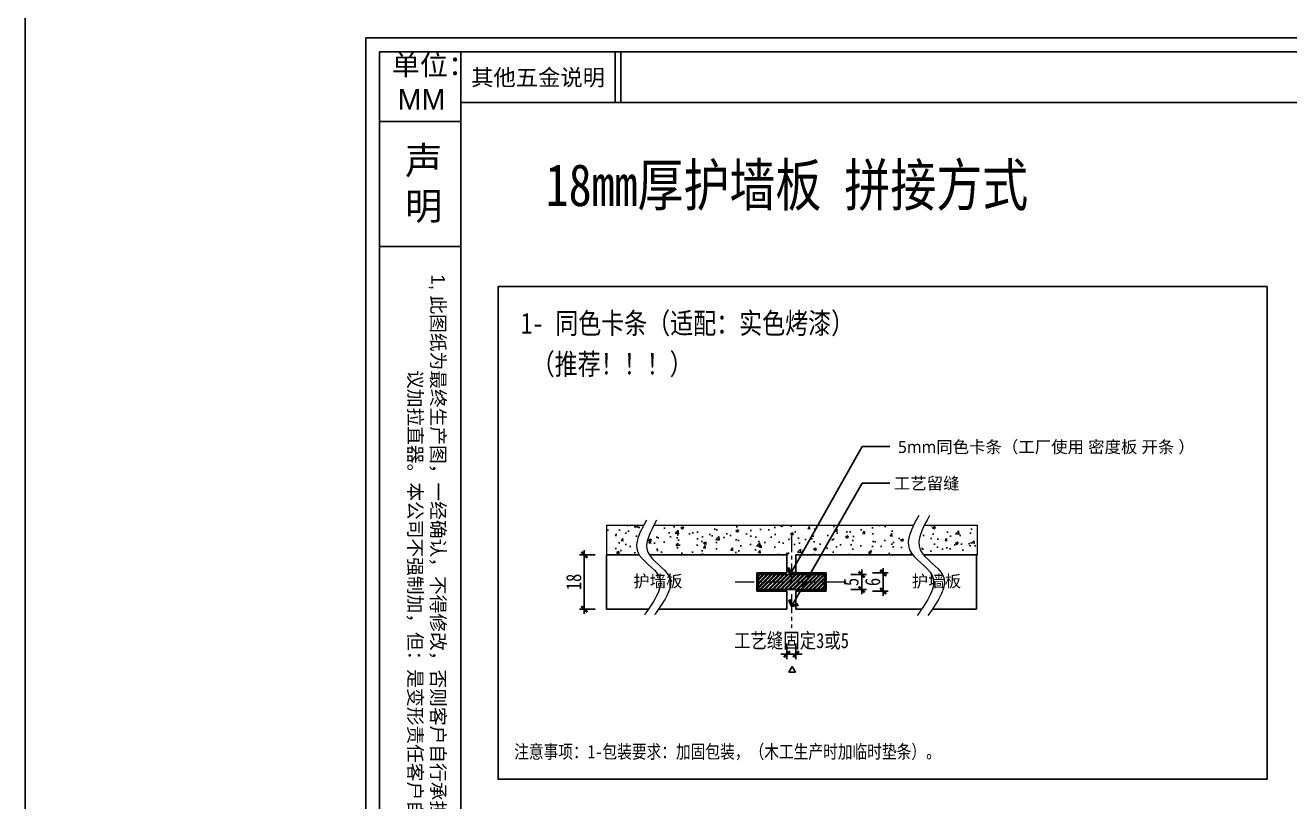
# Model space of a CAD drawing. Header units: millimetres. Extents: x 4862 to 20554, y 7569 to 11262.
# Drawn here: x 5847.8 to 6267.9, y 8993.6 to 9251.7 of the extents above; entities that cross this region are included whole.
import ezdxf
from ezdxf.enums import TextEntityAlignment as Align

# ---------------------------------------------------------------- set-up
doc = ezdxf.new("R2010")
doc.units = ezdxf.units.MM
doc.linetypes.add('CENTERX2', pattern=[20.32, 12.7, -2.54, 2.54, -2.54])
doc.layers.add('0 @ 1', color=7, linetype='Continuous')
doc.styles.get("Standard").update_dxf_attribs({"font": 'arial.ttf'})
doc.styles.add('家具尺寸文字', font='SimSun.ttf', dxfattribs={"width": 0.8})
doc.styles.add('黑石雅黑', font='Microsoft YaHei.ttf')
doc.dimstyles.new('副本 固装比例2', dxfattribs={"dimscale": 2, "dimtxt": 2.5, "dimasz": 1, "dimexe": 0.8, "dimexo": 1.2, "dimgap": 0.5, "dimtad": 1, "dimdec": 0, "dimdsep": 46, "dimtxsty": '家具尺寸文字', "dimblk": 'ARCHTICK', "dimcen": 0, "dimdle": 0.8, "dimclrd": 8, "dimclre": 8, "dimclrt": 2, "dimadec": 1, "dimazin": 2, "dimtfac": 1, "dimtdec": 0, "dimtix": 1, "dimtmove": 2, "dimatfit": 2, "dimfxl": 0, "dimtolj": 1, "dimtzin": 0, "dimarcsym": 0})
doc.dimstyles.new('深化(A1)1：1', dxfattribs={"dimtxt": 3, "dimasz": 1, "dimexe": 1.5, "dimexo": 1, "dimgap": 1, "dimtad": 1, "dimdec": 0, "dimrnd": 5, "dimdsep": 46, "dimtxsty": '黑石雅黑', "dimblk": 'ARCHTICK', "dimcen": 1, "dimclrd": 44, "dimclre": 44, "dimclrt": 50, "dimadec": 0, "dimazin": 2, "dimtfac": 1, "dimtdec": 0, "dimtix": 1, "dimtmove": 2, "dimatfit": 3, "dimldrblk": 'hl_arrow2', "dimfxl": 0, "dimtolj": 1, "dimarcsym": 0})
pattern_1 = [(50, (-36346.312, 48147.085), (9.10923345, -0.7969543), [0.9525, -10.4775]), (355, (-36346.312, 48147.085), (-1.762171, 9.5528423), [0.762, -8.3820292]), (100.451445, (-36345.553, 48147.019), (7.3470624, 8.7558876), [0.8095004, -8.9045122]), (46.1842, (-36346.312, 48149.625), (13.553952, -2.1021164), [1.42875, -15.71625]), (96.635558, (-36345.183, 48149.45), (11.8702067, 12.3713062), [1.214251, -13.3567804]), (351.18415, (-36346.312, 48149.625), (11.8702067, 12.3713062), [1.1429984, -12.5729866]), (21, (-36345.042, 48148.99), (7.5807196, -5.1132599), [0.9525, -10.4775]), (326, (-36345.042, 48148.99), (3.0901014, 9.2093983), [0.762, -8.382]), (71.451445, (-36344.41, 48148.564), (10.670821, 4.0961384), [0.8095004, -8.9044969]), (37.5, (-36346.312, 48147.085), (0.15443016, 4.22775194), [0, -8.2804, 0, -8.509, 0, -8.41375]), (7.5, (-36346.312, 48147.085), (3.34098313, 5.00902874), [0, -4.8514, 0, -8.0899, 0, -3.20675]), (327.5, (-36349.144, 48147.085), (6.77952976, -0.2864372), [0, -3.175, 0, -9.906, 0, -13.1445]), (317.5, (-36350.414, 48147.085), (7.40645907, 1.27132455), [0, -4.1275, 0, -6.5786, 0, -9.3345])]

# ---------------------------------------------------------------- blocks, each defined once
blk = doc.blocks.new('A$C398a0407')
for p, q in [((443.2, 6784), (443.2, 64)), ((1163.2, 6546.9), (1163.2, 6784)), ((1189.6, 6546.9), (1189.6, 6784)), ((443.2, 6546.9), (8134, 6546.9))]:
    blk.add_line(p, q)
at = {"color": 8}
for p, q in [((64, 6457.7), (443.2, 6457.7)), ((64, 5874.2), (443.2, 5874.2))]:
    blk.add_line(p, q, dxfattribs=at)
for points in [[(9632, 0), (0, 0), (0, 6848), (9632, 6848)], [(9568, 64), (64, 64), (64, 6784), (9568, 6784)]]:
    blk.add_lwpolyline(points, close=True)
at = {"color": 8, "insert": (368.9, 272.3), "char_height": 64, "width": 5497.15, "attachment_point": 3, "rotation": 270}
blk.add_mtext('1, {\\fSimSun|b0|i0|c134|p2;此图纸为最终生产图，一经确认，不得修改，否则客户自行承担更改所产生的费用以及更改后出现的后果。  }2{\\fSimSun|b0|i0|c134|p2;，门高1600mm以上的门，都建议加拉直器。本公司不强制加，但：是变形责任客户自负。  }3{\\fSimSun|b0|i0|c134|p2;，如客户需要另外添加任何配件，需另外下单，此图纸不包含在内。}', dxfattribs=at)
at = {"layer": '0 @ 1', "color": 8, "attachment_point": 1}
for s, insert, char_height, width in [('\\pi13.703;单位：\\P\\pi40.286;MM', (107.3, 6770.1), 96, 391.163), ('{\\fSimSun|b0|i0|c134|p2;其他五金说明}', (490.9, 6701.9), 76.325, 737.994), ('声明', (182.3, 6340), 127.53, 194.038)]:
    blk.add_mtext(s, dxfattribs=dict(at, insert=insert, char_height=char_height, width=width))
blk = doc.blocks.new('_ArchTick')
at = {"color": 0, "linetype": 'ByBlock', "const_width": 0.4}
blk.add_lwpolyline([(-0.5, -0.5), (0.5, 0.5)], dxfattribs=at)
blk = doc.blocks.new('hl_arrow2')
at = {"color": 2}
blk.add_line((-0.22, 0), (-1, 0), dxfattribs=at)
blk.add_lwpolyline([(-0.22, 0), (-0.86, -0.69), (-0.65, -0.86), (0, 0), (-0.65, 0.86), (-0.86, 0.69)], close=True, dxfattribs=at)
for points in [[(-0.86, 0.69), (-0.65, 0.86), (-0.22, 0), (0, 0)], [(-0.86, -0.69), (-0.65, -0.86), (-0.22, 0), (0, 0)]]:
    blk.add_solid(points, dxfattribs=at)
blk = doc.blocks.new('*D147')
at = {"color": 8, "lineweight": -2, "transparency": 16777216}
for p, q in [((6100.87, 9046.25), (6100.87, 9041.05)), ((6103.87, 9046.25), (6103.87, 9041.05)), ((6100.87, 9042.65), (6098.87, 9042.65)), ((6100.87, 9042.65), (6103.87, 9042.65)), ((6103.87, 9042.65), (6105.87, 9042.65))]:
    blk.add_line(p, q, dxfattribs=at)
at = {"layer": 'Defpoints', "color": 0, "transparency": 16777216}
for p in [(6100.87, 9057.69), (6103.87, 9057.69), (6103.87, 9042.65)]:
    blk.add_point(p, dxfattribs=at)
at = {"color": 8, "lineweight": -2, "transparency": 16777216, "xscale": 2, "yscale": 2, "zscale": 2}
blk.add_blockref('_ArchTick', (6100.87, 9042.65), dxfattribs=at)
at = {"color": 8, "lineweight": -2, "transparency": 16777216, "xscale": 2, "yscale": 2, "zscale": 2, "rotation": 180}
blk.add_blockref('_ArchTick', (6103.87, 9042.65), dxfattribs=at)
at = {"color": 2, "transparency": 16777216, "insert": (6102.37, 9046.93), "char_height": 5, "attachment_point": 5, "style": '家具尺寸文字'}
blk.add_mtext('\\A1;工艺缝固定3或5', dxfattribs=at)
blk = doc.blocks.new('*D166')
at = {"color": 8, "lineweight": -2, "transparency": 16777216}
for p, q in [((6037.14, 9075.69), (6031.94, 9075.69)), ((6033.54, 9056.09), (6033.54, 9077.29)), ((6037.14, 9057.69), (6031.94, 9057.69))]:
    blk.add_line(p, q, dxfattribs=at)
at = {"layer": 'Defpoints', "color": 0, "transparency": 16777216}
for p in [(6033.54, 9075.69), (6040.87, 9075.69), (6040.87, 9057.69)]:
    blk.add_point(p, dxfattribs=at)
at = {"color": 8, "lineweight": -2, "transparency": 16777216, "xscale": 2, "yscale": 2, "zscale": 2}
for p, rotation in [((6033.54, 9075.69), 90), ((6033.54, 9057.69), 270)]:
    blk.add_blockref('_ArchTick', p, dxfattribs=dict(at, rotation=rotation))
at = {"color": 2, "transparency": 16777216, "insert": (6030.04, 9066.69), "char_height": 5, "attachment_point": 5, "rotation": 90, "style": '家具尺寸文字'}
blk.add_mtext('\\A1;18', dxfattribs=at)
blk = doc.blocks.new('*D159')
at = {"color": 8, "lineweight": -2, "transparency": 16777216}
for p, q in [((6132.87, 9062.09), (6132.87, 9071.29)), ((6129.27, 9069.69), (6134.47, 9069.69)), ((6129.27, 9063.69), (6134.47, 9063.69))]:
    blk.add_line(p, q, dxfattribs=at)
at = {"layer": 'Defpoints', "color": 0, "transparency": 16777216}
for p in [(6113.87, 9069.69), (6132.87, 9069.69), (6113.87, 9063.69)]:
    blk.add_point(p, dxfattribs=at)
at = {"color": 8, "lineweight": -2, "transparency": 16777216, "xscale": 2, "yscale": 2, "zscale": 2}
for p, rotation in [((6132.87, 9069.69), 90), ((6132.87, 9063.69), 270)]:
    blk.add_blockref('_ArchTick', p, dxfattribs=dict(at, rotation=rotation))
at = {"color": 2, "transparency": 16777216, "insert": (6129.37, 9066.69), "char_height": 5, "attachment_point": 5, "rotation": 90, "style": '家具尺寸文字'}
blk.add_mtext('\\A1;6', dxfattribs=at)
blk = doc.blocks.new('*D163')
at = {"color": 8, "lineweight": -2, "transparency": 16777216}
for p, q in [((6125.72, 9062.59), (6125.72, 9070.79)), ((6122.12, 9069.19), (6127.32, 9069.19)), ((6122.12, 9064.19), (6127.32, 9064.19))]:
    blk.add_line(p, q, dxfattribs=at)
at = {"layer": 'Defpoints', "color": 0, "transparency": 16777216}
for p in [(6113.37, 9069.19), (6125.72, 9069.19), (6113.37, 9064.19)]:
    blk.add_point(p, dxfattribs=at)
at = {"color": 8, "lineweight": -2, "transparency": 16777216, "xscale": 2, "yscale": 2, "zscale": 2}
for p, rotation in [((6125.72, 9069.19), 90), ((6125.72, 9064.19), 270)]:
    blk.add_blockref('_ArchTick', p, dxfattribs=dict(at, rotation=rotation))
at = {"color": 2, "transparency": 16777216, "insert": (6122.22, 9066.69), "char_height": 5, "attachment_point": 5, "rotation": 90, "style": '家具尺寸文字'}
blk.add_mtext('\\A1;5', dxfattribs=at)
blk = doc.blocks.new('A$Caecb7373')
at = {"color": 1}
blk.add_lwpolyline([(0, 821.76), (1155.84, 821.76), (1155.84, 0), (0, 0)], close=True, dxfattribs=at)

msp = doc.modelspace()

# ---------------------------------------------------------------- hatches: boundary and pattern name
h = msp.add_hatch()
h.set_pattern_fill('AR-CONC', color=8, scale=0.05)
h.set_pattern_definition(pattern_1)
h.paths.add_polyline_path([(6053.017, 9085.076), (6053.008, 9085.058), (6053.031, 9085.102), (6053.054, 9085.147), (6053.078, 9085.192), (6053.101, 9085.236), (6053.125, 9085.281), (6053.148, 9085.326), (6053.172, 9085.37), (6053.196, 9085.415), (6053.22, 9085.46), (6040.866, 9085.46), (6040.866, 9075.686), (6051.769, 9075.686), (6051.658, 9075.858), (6051.495, 9076.14), (6051.351, 9076.427), (6051.227, 9076.718), (6051.123, 9077.013), (6051.039, 9077.313), (6050.974, 9077.617), (6050.927, 9077.925), (6050.897, 9078.237), (6050.885, 9078.552), (6050.889, 9078.872), (6050.909, 9079.194), (6050.944, 9079.521), (6050.994, 9079.85), (6051.057, 9080.183), (6051.133, 9080.518), (6051.222, 9080.856), (6051.322, 9081.197), (6051.433, 9081.54), (6051.555, 9081.886), (6051.687, 9082.233), (6051.828, 9082.583), (6051.978, 9082.935), (6052.135, 9083.288), (6052.3, 9083.643), (6052.471, 9084), (6052.648, 9084.357), (6052.83, 9084.716)])
h.paths.add_polyline_path([(6144.726, 9079.372), (6144.737, 9079.196), (6144.748, 9079.177), (6144.768, 9079.141), (6144.789, 9079.105), (6144.811, 9079.069), (6144.832, 9079.034), (6144.854, 9078.998), (6144.877, 9078.963), (6144.899, 9078.927), (6144.923, 9078.892), (6144.946, 9078.857), (6144.97, 9078.821), (6144.994, 9078.786), (6145.018, 9078.751), (6145.043, 9078.716), (6145.068, 9078.681), (6145.094, 9078.646), (6145.119, 9078.612), (6145.145, 9078.577), (6145.172, 9078.542), (6145.198, 9078.508), (6145.225, 9078.473), (6145.252, 9078.439), (6145.28, 9078.405), (6145.307, 9078.37), (6145.335, 9078.336), (6145.364, 9078.302), (6145.392, 9078.268), (6145.421, 9078.234), (6145.45, 9078.2), (6145.479, 9078.166), (6145.509, 9078.132), (6145.539, 9078.098), (6145.569, 9078.064), (6145.599, 9078.031), (6145.63, 9077.997), (6145.66, 9077.963), (6145.691, 9077.93), (6145.722, 9077.896), (6145.754, 9077.863), (6145.785, 9077.83), (6145.817, 9077.796), (6145.849, 9077.763), (6145.881, 9077.73), (6145.914, 9077.697), (6145.946, 9077.663), (6145.979, 9077.63), (6146.012, 9077.597), (6146.045, 9077.564), (6146.078, 9077.531), (6146.111, 9077.498), (6146.145, 9077.465), (6146.178, 9077.432), (6146.212, 9077.4), (6146.246, 9077.367), (6146.28, 9077.334), (6146.315, 9077.301), (6146.349, 9077.268), (6146.383, 9077.236), (6146.418, 9077.203), (6146.453, 9077.171), (6146.487, 9077.138), (6146.522, 9077.105), (6146.557, 9077.073), (6146.593, 9077.04), (6146.628, 9077.008), (6146.663, 9076.975), (6146.698, 9076.943), (6146.734, 9076.911), (6146.769, 9076.878), (6146.805, 9076.846), (6146.841, 9076.813), (6146.876, 9076.781), (6146.912, 9076.749), (6146.948, 9076.717), (6146.984, 9076.684), (6147.02, 9076.652), (6147.056, 9076.62), (6147.092, 9076.588), (6147.128, 9076.555), (6147.164, 9076.523), (6147.2, 9076.491), (6147.236, 9076.459), (6147.272, 9076.427), (6147.308, 9076.394), (6147.344, 9076.362), (6147.38, 9076.33), (6147.416, 9076.298), (6147.452, 9076.266), (6147.488, 9076.234), (6147.524, 9076.201), (6147.56, 9076.169), (6147.596, 9076.137), (6147.632, 9076.105), (6147.668, 9076.073), (6147.704, 9076.041), (6147.74, 9076.008), (6147.775, 9075.976), (6147.811, 9075.944), (6147.847, 9075.912), (6147.882, 9075.88), (6147.918, 9075.848), (6147.953, 9075.815), (6147.988, 9075.783), (6148.023, 9075.751), (6148.059, 9075.719), (6148.094, 9075.686), (6164.189, 9075.686), (6164.189, 9085.46), (6146.471, 9085.46), (6146.441, 9085.4), (6146.262, 9085.028), (6146.089, 9084.657), (6145.923, 9084.288), (6145.765, 9083.921), (6145.615, 9083.555), (6145.475, 9083.192), (6145.345, 9082.831), (6145.225, 9082.472), (6145.116, 9082.116), (6145.019, 9081.762), (6144.934, 9081.411), (6144.863, 9081.063), (6144.805, 9080.718), (6144.762, 9080.376), (6144.734, 9080.038), (6144.722, 9079.703)])
h.paths.add_polyline_path([(6141.683, 9080.413), (6141.686, 9080.393), (6141.69, 9080.374)])
h.paths.add_polyline_path([(6142.761, 9085.187), (6142.74, 9085.142), (6142.762, 9085.188), (6142.783, 9085.233), (6142.805, 9085.278), (6142.827, 9085.324), (6142.849, 9085.369), (6142.871, 9085.415), (6142.894, 9085.46), (6056.582, 9085.46), (6056.57, 9085.437), (6056.379, 9085.076), (6056.192, 9084.716), (6056.01, 9084.357), (6055.833, 9084), (6055.662, 9083.643), (6055.497, 9083.288), (6055.34, 9082.935), (6055.19, 9082.583), (6055.049, 9082.233), (6054.918, 9081.886), (6054.796, 9081.54), (6054.684, 9081.197), (6054.584, 9080.856), (6054.495, 9080.518), (6054.419, 9080.183), (6054.356, 9079.85), (6054.306, 9079.521), (6054.271, 9079.194), (6054.256, 9078.951), (6054.258, 9078.946), (6054.273, 9078.91), (6054.289, 9078.874), (6054.305, 9078.838), (6054.322, 9078.803), (6054.338, 9078.767), (6054.356, 9078.731), (6054.373, 9078.696), (6054.392, 9078.66), (6054.41, 9078.625), (6054.429, 9078.59), (6054.448, 9078.555), (6054.468, 9078.52), (6054.488, 9078.485), (6054.508, 9078.45), (6054.529, 9078.415), (6054.55, 9078.38), (6054.572, 9078.346), (6054.594, 9078.311), (6054.616, 9078.276), (6054.639, 9078.242), (6054.662, 9078.208), (6054.685, 9078.173), (6054.708, 9078.139), (6054.732, 9078.105), (6054.757, 9078.071), (6054.781, 9078.037), (6054.806, 9078.003), (6054.831, 9077.969), (6054.857, 9077.936), (6054.882, 9077.902), (6054.908, 9077.868), (6054.935, 9077.835), (6054.961, 9077.801), (6054.988, 9077.768), (6055.016, 9077.734), (6055.043, 9077.701), (6055.071, 9077.668), (6055.099, 9077.635), (6055.127, 9077.602), (6055.156, 9077.568), (6055.184, 9077.535), (6055.213, 9077.502), (6055.243, 9077.47), (6055.272, 9077.437), (6055.302, 9077.404), (6055.332, 9077.371), (6055.362, 9077.339), (6055.392, 9077.306), (6055.423, 9077.273), (6055.453, 9077.241), (6055.484, 9077.208), (6055.516, 9077.176), (6055.547, 9077.143), (6055.578, 9077.111), (6055.61, 9077.079), (6055.642, 9077.047), (6055.674, 9077.014), (6055.706, 9076.982), (6055.739, 9076.95), (6055.771, 9076.918), (6055.804, 9076.886), (6055.837, 9076.854), (6055.87, 9076.822), (6055.903, 9076.79), (6055.936, 9076.758), (6055.97, 9076.726), (6056.003, 9076.694), (6056.037, 9076.662), (6056.071, 9076.631), (6056.105, 9076.599), (6056.139, 9076.567), (6056.173, 9076.535), (6056.207, 9076.504), (6056.241, 9076.472), (6056.276, 9076.441), (6056.31, 9076.409), (6056.345, 9076.377), (6056.379, 9076.346), (6056.414, 9076.314), (6056.449, 9076.283), (6056.483, 9076.251), (6056.518, 9076.22), (6056.553, 9076.188), (6056.588, 9076.157), (6056.623, 9076.125), (6056.658, 9076.094), (6056.693, 9076.063), (6056.728, 9076.031), (6056.763, 9076), (6056.798, 9075.968), (6056.834, 9075.937), (6056.869, 9075.906), (6056.904, 9075.874), (6056.939, 9075.843), (6056.974, 9075.812), (6057.009, 9075.78), (6057.044, 9075.749), (6057.08, 9075.718), (6057.115, 9075.686), (6142.677, 9075.686), (6142.464, 9075.952), (6142.264, 9076.222), (6142.078, 9076.494), (6141.907, 9076.769), (6141.752, 9077.049), (6141.614, 9077.332), (6141.495, 9077.619), (6141.394, 9077.91), (6141.311, 9078.206), (6141.245, 9078.505), (6141.196, 9078.808), (6141.164, 9079.114), (6141.147, 9079.424), (6141.145, 9079.738), (6141.158, 9080.054), (6141.185, 9080.374), (6141.225, 9080.697), (6141.278, 9081.022), (6141.344, 9081.35), (6141.421, 9081.681), (6141.51, 9082.015), (6141.609, 9082.351), (6141.719, 9082.689), (6141.838, 9083.029), (6141.966, 9083.371), (6142.102, 9083.715), (6142.247, 9084.061), (6142.399, 9084.409), (6142.558, 9084.758), (6142.723, 9085.108)])
h.paths.add_polyline_path([(6144.478, 9076.588), (6144.495, 9076.573), (6144.514, 9076.555)])
h.paths.add_polyline_path([(6142.708, 9085.074), (6142.697, 9085.052), (6142.719, 9085.097)])
h.paths.add_polyline_path([(6144.406, 9076.652), (6144.423, 9076.637), (6144.442, 9076.62)])
h.paths.add_polyline_path([(6142.665, 9084.984), (6142.655, 9084.962), (6142.676, 9085.007)])
h.paths.add_polyline_path([(6144.334, 9076.717), (6144.352, 9076.701), (6144.37, 9076.684)])
h.paths.add_polyline_path([(6142.624, 9084.894), (6142.613, 9084.871), (6142.634, 9084.916)])
h.paths.add_polyline_path([(6144.263, 9076.781), (6144.28, 9076.766), (6144.299, 9076.749)])
h.paths.add_polyline_path([(6142.582, 9084.803), (6142.572, 9084.781), (6142.593, 9084.826)])
h.paths.add_polyline_path([(6144.191, 9076.846), (6144.209, 9076.83), (6144.227, 9076.813)])
h.paths.add_polyline_path([(6142.542, 9084.713), (6142.532, 9084.691), (6142.552, 9084.736)])
h.paths.add_polyline_path([(6144.12, 9076.911), (6144.138, 9076.895), (6144.156, 9076.878)])
h.paths.add_polyline_path([(6142.502, 9084.624), (6142.492, 9084.601), (6142.512, 9084.646)])
h.paths.add_polyline_path([(6144.049, 9076.975), (6144.067, 9076.96), (6144.085, 9076.943)])
h.paths.add_polyline_path([(6142.463, 9084.534), (6142.453, 9084.512), (6142.472, 9084.556)])
h.paths.add_polyline_path([(6143.979, 9077.04), (6143.996, 9077.025), (6144.014, 9077.008)])
h.paths.add_polyline_path([(6142.424, 9084.444), (6142.414, 9084.422), (6142.434, 9084.467)])
h.paths.add_polyline_path([(6143.909, 9077.105), (6143.926, 9077.089), (6143.944, 9077.073)])
h.paths.add_polyline_path([(6142.386, 9084.355), (6142.377, 9084.333), (6142.395, 9084.377)])
h.paths.add_polyline_path([(6143.839, 9077.171), (6143.856, 9077.155), (6143.874, 9077.138)])
h.paths.add_polyline_path([(6142.349, 9084.266), (6142.339, 9084.243), (6142.358, 9084.288)])
h.paths.add_polyline_path([(6143.77, 9077.236), (6143.787, 9077.22), (6143.804, 9077.203)])
h.paths.add_polyline_path([(6142.312, 9084.177), (6142.303, 9084.154), (6142.321, 9084.199)])
h.paths.add_polyline_path([(6143.701, 9077.301), (6143.718, 9077.285), (6143.735, 9077.268)])
h.paths.add_polyline_path([(6142.276, 9084.088), (6142.267, 9084.065), (6142.285, 9084.11)])
h.paths.add_polyline_path([(6143.633, 9077.367), (6143.649, 9077.351), (6143.667, 9077.334)])
h.paths.add_polyline_path([(6142.241, 9083.999), (6142.232, 9083.977), (6142.25, 9084.021)])
h.paths.add_polyline_path([(6143.565, 9077.432), (6143.581, 9077.416), (6143.599, 9077.4)])
h.paths.add_polyline_path([(6142.207, 9083.91), (6142.198, 9083.888), (6142.215, 9083.932)])
h.paths.add_polyline_path([(6143.498, 9077.498), (6143.514, 9077.482), (6143.531, 9077.465)])
h.paths.add_polyline_path([(6142.173, 9083.822), (6142.165, 9083.8), (6142.181, 9083.844)])
h.paths.add_polyline_path([(6143.431, 9077.564), (6143.447, 9077.548), (6143.464, 9077.531)])
h.paths.add_polyline_path([(6142.14, 9083.733), (6142.132, 9083.712), (6142.148, 9083.756)])
h.paths.add_polyline_path([(6143.365, 9077.63), (6143.381, 9077.614), (6143.398, 9077.597)])
h.paths.add_polyline_path([(6142.108, 9083.645), (6142.1, 9083.623), (6142.116, 9083.667)])
h.paths.add_polyline_path([(6143.3, 9077.697), (6143.316, 9077.68), (6143.333, 9077.663)])
h.paths.add_polyline_path([(6142.077, 9083.557), (6142.069, 9083.536), (6142.085, 9083.58)])
h.paths.add_polyline_path([(6143.235, 9077.763), (6143.251, 9077.747), (6143.268, 9077.73)])
h.paths.add_polyline_path([(6142.047, 9083.47), (6142.039, 9083.448), (6142.054, 9083.492)])
h.paths.add_polyline_path([(6143.172, 9077.83), (6143.187, 9077.813), (6143.204, 9077.796)])
h.paths.add_polyline_path([(6142.017, 9083.382), (6142.01, 9083.36), (6142.025, 9083.404)])
h.paths.add_polyline_path([(6143.109, 9077.896), (6143.124, 9077.88), (6143.14, 9077.863)])
h.paths.add_polyline_path([(6141.989, 9083.295), (6141.982, 9083.273), (6141.996, 9083.317)])
h.paths.add_polyline_path([(6143.047, 9077.963), (6143.062, 9077.947), (6143.078, 9077.93)])
h.paths.add_polyline_path([(6141.961, 9083.208), (6141.954, 9083.186), (6141.968, 9083.23)])
h.paths.add_polyline_path([(6142.986, 9078.031), (6143.001, 9078.014), (6143.016, 9077.997)])
h.paths.add_polyline_path([(6141.934, 9083.121), (6141.928, 9083.099), (6141.941, 9083.143)])
h.paths.add_polyline_path([(6142.925, 9078.098), (6142.94, 9078.081), (6142.955, 9078.064)])
h.paths.add_polyline_path([(6141.909, 9083.034), (6141.902, 9083.013), (6141.915, 9083.056)])
h.paths.add_polyline_path([(6142.866, 9078.166), (6142.88, 9078.149), (6142.895, 9078.132)])
h.paths.add_polyline_path([(6141.884, 9082.948), (6141.878, 9082.926), (6141.89, 9082.969)])
h.paths.add_polyline_path([(6142.808, 9078.234), (6142.822, 9078.217), (6142.837, 9078.2)])
h.paths.add_polyline_path([(6141.86, 9082.861), (6141.854, 9082.84), (6141.866, 9082.883)])
h.paths.add_polyline_path([(6142.75, 9078.302), (6142.764, 9078.285), (6142.779, 9078.268)])
h.paths.add_polyline_path([(6141.837, 9082.775), (6141.832, 9082.754), (6141.843, 9082.797)])
h.paths.add_polyline_path([(6142.694, 9078.37), (6142.708, 9078.353), (6142.722, 9078.336)])
h.paths.add_polyline_path([(6141.815, 9082.689), (6141.81, 9082.668), (6141.821, 9082.711)])
h.paths.add_polyline_path([(6142.639, 9078.439), (6142.652, 9078.422), (6142.666, 9078.405)])
h.paths.add_polyline_path([(6141.794, 9082.604), (6141.789, 9082.583), (6141.8, 9082.625)])
h.paths.add_polyline_path([(6142.585, 9078.508), (6142.598, 9078.491), (6142.611, 9078.473)])
h.paths.add_polyline_path([(6141.775, 9082.518), (6141.77, 9082.497), (6141.78, 9082.54)])
h.paths.add_polyline_path([(6142.532, 9078.577), (6142.545, 9078.56), (6142.558, 9078.542)])
h.paths.add_polyline_path([(6141.756, 9082.433), (6141.752, 9082.412), (6141.761, 9082.455)])
h.paths.add_polyline_path([(6142.48, 9078.646), (6142.493, 9078.629), (6142.506, 9078.612)])
h.paths.add_polyline_path([(6141.738, 9082.348), (6141.734, 9082.327), (6141.743, 9082.37)])
h.paths.add_polyline_path([(6142.43, 9078.716), (6142.442, 9078.699), (6142.455, 9078.681)])
h.paths.add_polyline_path([(6141.722, 9082.264), (6141.718, 9082.243), (6141.726, 9082.285)])
h.paths.add_polyline_path([(6142.38, 9078.786), (6142.392, 9078.769), (6142.405, 9078.751)])
h.paths.add_polyline_path([(6141.706, 9082.179), (6141.703, 9082.158), (6141.71, 9082.2)])
h.paths.add_polyline_path([(6142.332, 9078.857), (6142.344, 9078.839), (6142.356, 9078.821)])
h.paths.add_polyline_path([(6141.692, 9082.095), (6141.689, 9082.074), (6141.696, 9082.116)])
h.paths.add_polyline_path([(6142.286, 9078.927), (6142.297, 9078.91), (6142.309, 9078.892)])
h.paths.add_polyline_path([(6141.679, 9082.011), (6141.676, 9081.99), (6141.682, 9082.032)])
h.paths.add_polyline_path([(6142.241, 9078.998), (6142.252, 9078.98), (6142.263, 9078.963)])
h.paths.add_polyline_path([(6141.667, 9081.928), (6141.664, 9081.907), (6141.67, 9081.949)])
h.paths.add_polyline_path([(6142.197, 9079.069), (6142.208, 9079.052), (6142.219, 9079.034)])
h.paths.add_polyline_path([(6141.656, 9081.844), (6141.654, 9081.824), (6141.659, 9081.865)])
h.paths.add_polyline_path([(6142.155, 9079.141), (6142.165, 9079.123), (6142.176, 9079.105)])
h.paths.add_polyline_path([(6141.647, 9081.761), (6141.645, 9081.741), (6141.649, 9081.782)])
h.paths.add_polyline_path([(6142.114, 9079.213), (6142.124, 9079.195), (6142.134, 9079.177)])
h.paths.add_polyline_path([(6141.638, 9081.678), (6141.637, 9081.658), (6141.641, 9081.699)])
h.paths.add_polyline_path([(6142.075, 9079.285), (6142.084, 9079.267), (6142.094, 9079.249)])
h.paths.add_polyline_path([(6141.631, 9081.596), (6141.63, 9081.575), (6141.633, 9081.616)])
h.paths.add_polyline_path([(6142.037, 9079.358), (6142.046, 9079.34), (6142.056, 9079.321)])
h.paths.add_polyline_path([(6141.626, 9081.513), (6141.624, 9081.493), (6141.627, 9081.534)])
h.paths.add_polyline_path([(6142.001, 9079.431), (6142.01, 9079.412), (6142.019, 9079.394)])
h.paths.add_polyline_path([(6141.621, 9081.431), (6141.62, 9081.411), (6141.622, 9081.452)])
h.paths.add_polyline_path([(6141.967, 9079.504), (6141.975, 9079.486), (6141.984, 9079.467)])
h.paths.add_polyline_path([(6141.618, 9081.35), (6141.617, 9081.329), (6141.619, 9081.37)])
h.paths.add_polyline_path([(6141.934, 9079.578), (6141.942, 9079.559), (6141.95, 9079.541)])
h.paths.add_polyline_path([(6141.616, 9081.268), (6141.616, 9081.248), (6141.616, 9081.289)])
h.paths.add_polyline_path([(6141.903, 9079.652), (6141.91, 9079.633), (6141.918, 9079.615)])
h.paths.add_polyline_path([(6141.615, 9081.187), (6141.615, 9081.167), (6141.615, 9081.208)])
h.paths.add_polyline_path([(6141.873, 9079.726), (6141.88, 9079.708), (6141.888, 9079.689)])
h.paths.add_polyline_path([(6141.616, 9081.106), (6141.616, 9081.086), (6141.616, 9081.127)])
h.paths.add_polyline_path([(6141.846, 9079.801), (6141.852, 9079.782), (6141.859, 9079.764)])
h.paths.add_polyline_path([(6141.618, 9081.026), (6141.619, 9081.006), (6141.618, 9081.046)])
h.paths.add_polyline_path([(6141.82, 9079.876), (6141.826, 9079.857), (6141.833, 9079.839)])
h.paths.add_polyline_path([(6141.622, 9080.946), (6141.623, 9080.926), (6141.621, 9080.966)])
h.paths.add_polyline_path([(6141.795, 9079.952), (6141.801, 9079.933), (6141.807, 9079.914)])
h.paths.add_polyline_path([(6141.626, 9080.866), (6141.628, 9080.846), (6141.625, 9080.886)])
h.paths.add_polyline_path([(6141.773, 9080.028), (6141.778, 9080.009), (6141.784, 9079.99)])
h.paths.add_polyline_path([(6141.633, 9080.786), (6141.635, 9080.766), (6141.631, 9080.806)])
h.paths.add_polyline_path([(6141.752, 9080.104), (6141.757, 9080.085), (6141.762, 9080.066)])
h.paths.add_polyline_path([(6141.641, 9080.707), (6141.643, 9080.687), (6141.639, 9080.727)])
h.paths.add_polyline_path([(6141.732, 9080.181), (6141.737, 9080.161), (6141.742, 9080.142)])
h.paths.add_polyline_path([(6141.65, 9080.628), (6141.652, 9080.608), (6141.647, 9080.648)])
h.paths.add_polyline_path([(6141.714, 9080.258), (6141.718, 9080.238), (6141.723, 9080.219)])
h.paths.add_polyline_path([(6141.66, 9080.549), (6141.664, 9080.53), (6141.658, 9080.569)])
h.paths.add_polyline_path([(6141.698, 9080.335), (6141.702, 9080.316), (6141.706, 9080.296)])
h.paths.add_polyline_path([(6141.67, 9080.491), (6141.673, 9080.471), (6141.676, 9080.452)])
h = msp.add_hatch()
h.set_pattern_fill('AR-CONC', color=8, scale=0.05)
h.set_pattern_definition(pattern_1)
h.paths.add_polyline_path([(6053.017, 9085.076), (6053.008, 9085.058), (6053.031, 9085.102), (6053.054, 9085.147), (6053.078, 9085.192), (6053.101, 9085.236), (6053.125, 9085.281), (6053.148, 9085.326), (6053.172, 9085.37), (6053.196, 9085.415), (6053.22, 9085.46), (6040.866, 9085.46), (6040.866, 9075.686), (6051.769, 9075.686), (6051.658, 9075.858), (6051.495, 9076.14), (6051.351, 9076.427), (6051.227, 9076.718), (6051.123, 9077.013), (6051.039, 9077.313), (6050.974, 9077.617), (6050.927, 9077.925), (6050.897, 9078.237), (6050.885, 9078.552), (6050.889, 9078.872), (6050.909, 9079.194), (6050.944, 9079.521), (6050.994, 9079.85), (6051.057, 9080.183), (6051.133, 9080.518), (6051.222, 9080.856), (6051.322, 9081.197), (6051.433, 9081.54), (6051.555, 9081.886), (6051.687, 9082.233), (6051.828, 9082.583), (6051.978, 9082.935), (6052.135, 9083.288), (6052.3, 9083.643), (6052.471, 9084), (6052.648, 9084.357), (6052.83, 9084.716)])
h.paths.add_polyline_path([(6144.726, 9079.372), (6144.737, 9079.196), (6144.748, 9079.177), (6144.768, 9079.141), (6144.789, 9079.105), (6144.811, 9079.069), (6144.832, 9079.034), (6144.854, 9078.998), (6144.877, 9078.963), (6144.899, 9078.927), (6144.923, 9078.892), (6144.946, 9078.857), (6144.97, 9078.821), (6144.994, 9078.786), (6145.018, 9078.751), (6145.043, 9078.716), (6145.068, 9078.681), (6145.094, 9078.646), (6145.119, 9078.612), (6145.145, 9078.577), (6145.172, 9078.542), (6145.198, 9078.508), (6145.225, 9078.473), (6145.252, 9078.439), (6145.28, 9078.405), (6145.307, 9078.37), (6145.335, 9078.336), (6145.364, 9078.302), (6145.392, 9078.268), (6145.421, 9078.234), (6145.45, 9078.2), (6145.479, 9078.166), (6145.509, 9078.132), (6145.539, 9078.098), (6145.569, 9078.064), (6145.599, 9078.031), (6145.63, 9077.997), (6145.66, 9077.963), (6145.691, 9077.93), (6145.722, 9077.896), (6145.754, 9077.863), (6145.785, 9077.83), (6145.817, 9077.796), (6145.849, 9077.763), (6145.881, 9077.73), (6145.914, 9077.697), (6145.946, 9077.663), (6145.979, 9077.63), (6146.012, 9077.597), (6146.045, 9077.564), (6146.078, 9077.531), (6146.111, 9077.498), (6146.145, 9077.465), (6146.178, 9077.432), (6146.212, 9077.4), (6146.246, 9077.367), (6146.28, 9077.334), (6146.315, 9077.301), (6146.349, 9077.268), (6146.383, 9077.236), (6146.418, 9077.203), (6146.453, 9077.171), (6146.487, 9077.138), (6146.522, 9077.105), (6146.557, 9077.073), (6146.593, 9077.04), (6146.628, 9077.008), (6146.663, 9076.975), (6146.698, 9076.943), (6146.734, 9076.911), (6146.769, 9076.878), (6146.805, 9076.846), (6146.841, 9076.813), (6146.876, 9076.781), (6146.912, 9076.749), (6146.948, 9076.717), (6146.984, 9076.684), (6147.02, 9076.652), (6147.056, 9076.62), (6147.092, 9076.588), (6147.128, 9076.555), (6147.164, 9076.523), (6147.2, 9076.491), (6147.236, 9076.459), (6147.272, 9076.427), (6147.308, 9076.394), (6147.344, 9076.362), (6147.38, 9076.33), (6147.416, 9076.298), (6147.452, 9076.266), (6147.488, 9076.234), (6147.524, 9076.201), (6147.56, 9076.169), (6147.596, 9076.137), (6147.632, 9076.105), (6147.668, 9076.073), (6147.704, 9076.041), (6147.74, 9076.008), (6147.775, 9075.976), (6147.811, 9075.944), (6147.847, 9075.912), (6147.882, 9075.88), (6147.918, 9075.848), (6147.953, 9075.815), (6147.988, 9075.783), (6148.023, 9075.751), (6148.059, 9075.719), (6148.094, 9075.686), (6164.189, 9075.686), (6164.189, 9085.46), (6146.471, 9085.46), (6146.441, 9085.4), (6146.262, 9085.028), (6146.089, 9084.657), (6145.923, 9084.288), (6145.765, 9083.921), (6145.615, 9083.555), (6145.475, 9083.192), (6145.345, 9082.831), (6145.225, 9082.472), (6145.116, 9082.116), (6145.019, 9081.762), (6144.934, 9081.411), (6144.863, 9081.063), (6144.805, 9080.718), (6144.762, 9080.376), (6144.734, 9080.038), (6144.722, 9079.703)])
h.paths.add_polyline_path([(6141.683, 9080.413), (6141.686, 9080.393), (6141.69, 9080.374)])
h.paths.add_polyline_path([(6142.761, 9085.187), (6142.74, 9085.142), (6142.762, 9085.188), (6142.783, 9085.233), (6142.805, 9085.278), (6142.827, 9085.324), (6142.849, 9085.369), (6142.871, 9085.415), (6142.894, 9085.46), (6056.582, 9085.46), (6056.57, 9085.437), (6056.379, 9085.076), (6056.192, 9084.716), (6056.01, 9084.357), (6055.833, 9084), (6055.662, 9083.643), (6055.497, 9083.288), (6055.34, 9082.935), (6055.19, 9082.583), (6055.049, 9082.233), (6054.918, 9081.886), (6054.796, 9081.54), (6054.684, 9081.197), (6054.584, 9080.856), (6054.495, 9080.518), (6054.419, 9080.183), (6054.356, 9079.85), (6054.306, 9079.521), (6054.271, 9079.194), (6054.256, 9078.951), (6054.258, 9078.946), (6054.273, 9078.91), (6054.289, 9078.874), (6054.305, 9078.838), (6054.322, 9078.803), (6054.338, 9078.767), (6054.356, 9078.731), (6054.373, 9078.696), (6054.392, 9078.66), (6054.41, 9078.625), (6054.429, 9078.59), (6054.448, 9078.555), (6054.468, 9078.52), (6054.488, 9078.485), (6054.508, 9078.45), (6054.529, 9078.415), (6054.55, 9078.38), (6054.572, 9078.346), (6054.594, 9078.311), (6054.616, 9078.276), (6054.639, 9078.242), (6054.662, 9078.208), (6054.685, 9078.173), (6054.708, 9078.139), (6054.732, 9078.105), (6054.757, 9078.071), (6054.781, 9078.037), (6054.806, 9078.003), (6054.831, 9077.969), (6054.857, 9077.936), (6054.882, 9077.902), (6054.908, 9077.868), (6054.935, 9077.835), (6054.961, 9077.801), (6054.988, 9077.768), (6055.016, 9077.734), (6055.043, 9077.701), (6055.071, 9077.668), (6055.099, 9077.635), (6055.127, 9077.602), (6055.156, 9077.568), (6055.184, 9077.535), (6055.213, 9077.502), (6055.243, 9077.47), (6055.272, 9077.437), (6055.302, 9077.404), (6055.332, 9077.371), (6055.362, 9077.339), (6055.392, 9077.306), (6055.423, 9077.273), (6055.453, 9077.241), (6055.484, 9077.208), (6055.516, 9077.176), (6055.547, 9077.143), (6055.578, 9077.111), (6055.61, 9077.079), (6055.642, 9077.047), (6055.674, 9077.014), (6055.706, 9076.982), (6055.739, 9076.95), (6055.771, 9076.918), (6055.804, 9076.886), (6055.837, 9076.854), (6055.87, 9076.822), (6055.903, 9076.79), (6055.936, 9076.758), (6055.97, 9076.726), (6056.003, 9076.694), (6056.037, 9076.662), (6056.071, 9076.631), (6056.105, 9076.599), (6056.139, 9076.567), (6056.173, 9076.535), (6056.207, 9076.504), (6056.241, 9076.472), (6056.276, 9076.441), (6056.31, 9076.409), (6056.345, 9076.377), (6056.379, 9076.346), (6056.414, 9076.314), (6056.449, 9076.283), (6056.483, 9076.251), (6056.518, 9076.22), (6056.553, 9076.188), (6056.588, 9076.157), (6056.623, 9076.125), (6056.658, 9076.094), (6056.693, 9076.063), (6056.728, 9076.031), (6056.763, 9076), (6056.798, 9075.968), (6056.834, 9075.937), (6056.869, 9075.906), (6056.904, 9075.874), (6056.939, 9075.843), (6056.974, 9075.812), (6057.009, 9075.78), (6057.044, 9075.749), (6057.08, 9075.718), (6057.115, 9075.686), (6142.677, 9075.686), (6142.464, 9075.952), (6142.264, 9076.222), (6142.078, 9076.494), (6141.907, 9076.769), (6141.752, 9077.049), (6141.614, 9077.332), (6141.495, 9077.619), (6141.394, 9077.91), (6141.311, 9078.206), (6141.245, 9078.505), (6141.196, 9078.808), (6141.164, 9079.114), (6141.147, 9079.424), (6141.145, 9079.738), (6141.158, 9080.054), (6141.185, 9080.374), (6141.225, 9080.697), (6141.278, 9081.022), (6141.344, 9081.35), (6141.421, 9081.681), (6141.51, 9082.015), (6141.609, 9082.351), (6141.719, 9082.689), (6141.838, 9083.029), (6141.966, 9083.371), (6142.102, 9083.715), (6142.247, 9084.061), (6142.399, 9084.409), (6142.558, 9084.758), (6142.723, 9085.108)])
h.paths.add_polyline_path([(6144.478, 9076.588), (6144.495, 9076.573), (6144.514, 9076.555)])
h.paths.add_polyline_path([(6142.708, 9085.074), (6142.697, 9085.052), (6142.719, 9085.097)])
h.paths.add_polyline_path([(6144.406, 9076.652), (6144.423, 9076.637), (6144.442, 9076.62)])
h.paths.add_polyline_path([(6142.665, 9084.984), (6142.655, 9084.962), (6142.676, 9085.007)])
h.paths.add_polyline_path([(6144.334, 9076.717), (6144.352, 9076.701), (6144.37, 9076.684)])
h.paths.add_polyline_path([(6142.624, 9084.894), (6142.613, 9084.871), (6142.634, 9084.916)])
h.paths.add_polyline_path([(6144.263, 9076.781), (6144.28, 9076.766), (6144.299, 9076.749)])
h.paths.add_polyline_path([(6142.582, 9084.803), (6142.572, 9084.781), (6142.593, 9084.826)])
h.paths.add_polyline_path([(6144.191, 9076.846), (6144.209, 9076.83), (6144.227, 9076.813)])
h.paths.add_polyline_path([(6142.542, 9084.713), (6142.532, 9084.691), (6142.552, 9084.736)])
h.paths.add_polyline_path([(6144.12, 9076.911), (6144.138, 9076.895), (6144.156, 9076.878)])
h.paths.add_polyline_path([(6142.502, 9084.624), (6142.492, 9084.601), (6142.512, 9084.646)])
h.paths.add_polyline_path([(6144.049, 9076.975), (6144.067, 9076.96), (6144.085, 9076.943)])
h.paths.add_polyline_path([(6142.463, 9084.534), (6142.453, 9084.512), (6142.472, 9084.556)])
h.paths.add_polyline_path([(6143.979, 9077.04), (6143.996, 9077.025), (6144.014, 9077.008)])
h.paths.add_polyline_path([(6142.424, 9084.444), (6142.414, 9084.422), (6142.434, 9084.467)])
h.paths.add_polyline_path([(6143.909, 9077.105), (6143.926, 9077.089), (6143.944, 9077.073)])
h.paths.add_polyline_path([(6142.386, 9084.355), (6142.377, 9084.333), (6142.395, 9084.377)])
h.paths.add_polyline_path([(6143.839, 9077.171), (6143.856, 9077.155), (6143.874, 9077.138)])
h.paths.add_polyline_path([(6142.349, 9084.266), (6142.339, 9084.243), (6142.358, 9084.288)])
h.paths.add_polyline_path([(6143.77, 9077.236), (6143.787, 9077.22), (6143.804, 9077.203)])
h.paths.add_polyline_path([(6142.312, 9084.177), (6142.303, 9084.154), (6142.321, 9084.199)])
h.paths.add_polyline_path([(6143.701, 9077.301), (6143.718, 9077.285), (6143.735, 9077.268)])
h.paths.add_polyline_path([(6142.276, 9084.088), (6142.267, 9084.065), (6142.285, 9084.11)])
h.paths.add_polyline_path([(6143.633, 9077.367), (6143.649, 9077.351), (6143.667, 9077.334)])
h.paths.add_polyline_path([(6142.241, 9083.999), (6142.232, 9083.977), (6142.25, 9084.021)])
h.paths.add_polyline_path([(6143.565, 9077.432), (6143.581, 9077.416), (6143.599, 9077.4)])
h.paths.add_polyline_path([(6142.207, 9083.91), (6142.198, 9083.888), (6142.215, 9083.932)])
h.paths.add_polyline_path([(6143.498, 9077.498), (6143.514, 9077.482), (6143.531, 9077.465)])
h.paths.add_polyline_path([(6142.173, 9083.822), (6142.165, 9083.8), (6142.181, 9083.844)])
h.paths.add_polyline_path([(6143.431, 9077.564), (6143.447, 9077.548), (6143.464, 9077.531)])
h.paths.add_polyline_path([(6142.14, 9083.733), (6142.132, 9083.712), (6142.148, 9083.756)])
h.paths.add_polyline_path([(6143.365, 9077.63), (6143.381, 9077.614), (6143.398, 9077.597)])
h.paths.add_polyline_path([(6142.108, 9083.645), (6142.1, 9083.623), (6142.116, 9083.667)])
h.paths.add_polyline_path([(6143.3, 9077.697), (6143.316, 9077.68), (6143.333, 9077.663)])
h.paths.add_polyline_path([(6142.077, 9083.557), (6142.069, 9083.536), (6142.085, 9083.58)])
h.paths.add_polyline_path([(6143.235, 9077.763), (6143.251, 9077.747), (6143.268, 9077.73)])
h.paths.add_polyline_path([(6142.047, 9083.47), (6142.039, 9083.448), (6142.054, 9083.492)])
h.paths.add_polyline_path([(6143.172, 9077.83), (6143.187, 9077.813), (6143.204, 9077.796)])
h.paths.add_polyline_path([(6142.017, 9083.382), (6142.01, 9083.36), (6142.025, 9083.404)])
h.paths.add_polyline_path([(6143.109, 9077.896), (6143.124, 9077.88), (6143.14, 9077.863)])
h.paths.add_polyline_path([(6141.989, 9083.295), (6141.982, 9083.273), (6141.996, 9083.317)])
h.paths.add_polyline_path([(6143.047, 9077.963), (6143.062, 9077.947), (6143.078, 9077.93)])
h.paths.add_polyline_path([(6141.961, 9083.208), (6141.954, 9083.186), (6141.968, 9083.23)])
h.paths.add_polyline_path([(6142.986, 9078.031), (6143.001, 9078.014), (6143.016, 9077.997)])
h.paths.add_polyline_path([(6141.934, 9083.121), (6141.928, 9083.099), (6141.941, 9083.143)])
h.paths.add_polyline_path([(6142.925, 9078.098), (6142.94, 9078.081), (6142.955, 9078.064)])
h.paths.add_polyline_path([(6141.909, 9083.034), (6141.902, 9083.013), (6141.915, 9083.056)])
h.paths.add_polyline_path([(6142.866, 9078.166), (6142.88, 9078.149), (6142.895, 9078.132)])
h.paths.add_polyline_path([(6141.884, 9082.948), (6141.878, 9082.926), (6141.89, 9082.969)])
h.paths.add_polyline_path([(6142.808, 9078.234), (6142.822, 9078.217), (6142.837, 9078.2)])
h.paths.add_polyline_path([(6141.86, 9082.861), (6141.854, 9082.84), (6141.866, 9082.883)])
h.paths.add_polyline_path([(6142.75, 9078.302), (6142.764, 9078.285), (6142.779, 9078.268)])
h.paths.add_polyline_path([(6141.837, 9082.775), (6141.832, 9082.754), (6141.843, 9082.797)])
h.paths.add_polyline_path([(6142.694, 9078.37), (6142.708, 9078.353), (6142.722, 9078.336)])
h.paths.add_polyline_path([(6141.815, 9082.689), (6141.81, 9082.668), (6141.821, 9082.711)])
h.paths.add_polyline_path([(6142.639, 9078.439), (6142.652, 9078.422), (6142.666, 9078.405)])
h.paths.add_polyline_path([(6141.794, 9082.604), (6141.789, 9082.583), (6141.8, 9082.625)])
h.paths.add_polyline_path([(6142.585, 9078.508), (6142.598, 9078.491), (6142.611, 9078.473)])
h.paths.add_polyline_path([(6141.775, 9082.518), (6141.77, 9082.497), (6141.78, 9082.54)])
h.paths.add_polyline_path([(6142.532, 9078.577), (6142.545, 9078.56), (6142.558, 9078.542)])
h.paths.add_polyline_path([(6141.756, 9082.433), (6141.752, 9082.412), (6141.761, 9082.455)])
h.paths.add_polyline_path([(6142.48, 9078.646), (6142.493, 9078.629), (6142.506, 9078.612)])
h.paths.add_polyline_path([(6141.738, 9082.348), (6141.734, 9082.327), (6141.743, 9082.37)])
h.paths.add_polyline_path([(6142.43, 9078.716), (6142.442, 9078.699), (6142.455, 9078.681)])
h.paths.add_polyline_path([(6141.722, 9082.264), (6141.718, 9082.243), (6141.726, 9082.285)])
h.paths.add_polyline_path([(6142.38, 9078.786), (6142.392, 9078.769), (6142.405, 9078.751)])
h.paths.add_polyline_path([(6141.706, 9082.179), (6141.703, 9082.158), (6141.71, 9082.2)])
h.paths.add_polyline_path([(6142.332, 9078.857), (6142.344, 9078.839), (6142.356, 9078.821)])
h.paths.add_polyline_path([(6141.692, 9082.095), (6141.689, 9082.074), (6141.696, 9082.116)])
h.paths.add_polyline_path([(6142.286, 9078.927), (6142.297, 9078.91), (6142.309, 9078.892)])
h.paths.add_polyline_path([(6141.679, 9082.011), (6141.676, 9081.99), (6141.682, 9082.032)])
h.paths.add_polyline_path([(6142.241, 9078.998), (6142.252, 9078.98), (6142.263, 9078.963)])
h.paths.add_polyline_path([(6141.667, 9081.928), (6141.664, 9081.907), (6141.67, 9081.949)])
h.paths.add_polyline_path([(6142.197, 9079.069), (6142.208, 9079.052), (6142.219, 9079.034)])
h.paths.add_polyline_path([(6141.656, 9081.844), (6141.654, 9081.824), (6141.659, 9081.865)])
h.paths.add_polyline_path([(6142.155, 9079.141), (6142.165, 9079.123), (6142.176, 9079.105)])
h.paths.add_polyline_path([(6141.647, 9081.761), (6141.645, 9081.741), (6141.649, 9081.782)])
h.paths.add_polyline_path([(6142.114, 9079.213), (6142.124, 9079.195), (6142.134, 9079.177)])
h.paths.add_polyline_path([(6141.638, 9081.678), (6141.637, 9081.658), (6141.641, 9081.699)])
h.paths.add_polyline_path([(6142.075, 9079.285), (6142.084, 9079.267), (6142.094, 9079.249)])
h.paths.add_polyline_path([(6141.631, 9081.596), (6141.63, 9081.575), (6141.633, 9081.616)])
h.paths.add_polyline_path([(6142.037, 9079.358), (6142.046, 9079.34), (6142.056, 9079.321)])
h.paths.add_polyline_path([(6141.626, 9081.513), (6141.624, 9081.493), (6141.627, 9081.534)])
h.paths.add_polyline_path([(6142.001, 9079.431), (6142.01, 9079.412), (6142.019, 9079.394)])
h.paths.add_polyline_path([(6141.621, 9081.431), (6141.62, 9081.411), (6141.622, 9081.452)])
h.paths.add_polyline_path([(6141.967, 9079.504), (6141.975, 9079.486), (6141.984, 9079.467)])
h.paths.add_polyline_path([(6141.618, 9081.35), (6141.617, 9081.329), (6141.619, 9081.37)])
h.paths.add_polyline_path([(6141.934, 9079.578), (6141.942, 9079.559), (6141.95, 9079.541)])
h.paths.add_polyline_path([(6141.616, 9081.268), (6141.616, 9081.248), (6141.616, 9081.289)])
h.paths.add_polyline_path([(6141.903, 9079.652), (6141.91, 9079.633), (6141.918, 9079.615)])
h.paths.add_polyline_path([(6141.615, 9081.187), (6141.615, 9081.167), (6141.615, 9081.208)])
h.paths.add_polyline_path([(6141.873, 9079.726), (6141.88, 9079.708), (6141.888, 9079.689)])
h.paths.add_polyline_path([(6141.616, 9081.106), (6141.616, 9081.086), (6141.616, 9081.127)])
h.paths.add_polyline_path([(6141.846, 9079.801), (6141.852, 9079.782), (6141.859, 9079.764)])
h.paths.add_polyline_path([(6141.618, 9081.026), (6141.619, 9081.006), (6141.618, 9081.046)])
h.paths.add_polyline_path([(6141.82, 9079.876), (6141.826, 9079.857), (6141.833, 9079.839)])
h.paths.add_polyline_path([(6141.622, 9080.946), (6141.623, 9080.926), (6141.621, 9080.966)])
h.paths.add_polyline_path([(6141.795, 9079.952), (6141.801, 9079.933), (6141.807, 9079.914)])
h.paths.add_polyline_path([(6141.626, 9080.866), (6141.628, 9080.846), (6141.625, 9080.886)])
h.paths.add_polyline_path([(6141.773, 9080.028), (6141.778, 9080.009), (6141.784, 9079.99)])
h.paths.add_polyline_path([(6141.633, 9080.786), (6141.635, 9080.766), (6141.631, 9080.806)])
h.paths.add_polyline_path([(6141.752, 9080.104), (6141.757, 9080.085), (6141.762, 9080.066)])
h.paths.add_polyline_path([(6141.641, 9080.707), (6141.643, 9080.687), (6141.639, 9080.727)])
h.paths.add_polyline_path([(6141.732, 9080.181), (6141.737, 9080.161), (6141.742, 9080.142)])
h.paths.add_polyline_path([(6141.65, 9080.628), (6141.652, 9080.608), (6141.647, 9080.648)])
h.paths.add_polyline_path([(6141.714, 9080.258), (6141.718, 9080.238), (6141.723, 9080.219)])
h.paths.add_polyline_path([(6141.66, 9080.549), (6141.664, 9080.53), (6141.658, 9080.569)])
h.paths.add_polyline_path([(6141.698, 9080.335), (6141.702, 9080.316), (6141.706, 9080.296)])
h.paths.add_polyline_path([(6141.67, 9080.491), (6141.673, 9080.471), (6141.676, 9080.452)])
h = msp.add_hatch()
h.set_pattern_fill('ANSI32', color=9, scale=0.1)
h.set_pattern_definition([(45, (-35222.1018, 49316.0758), (-0.673519209, 0.673519209), []), (45, (-35221.6528, 49316.0758), (-0.673519209, 0.673519209), [])])
h.paths.add_polyline_path([(6091.368, 9069.186), (6113.368, 9069.186), (6113.368, 9064.186), (6091.368, 9064.186)])

# ---------------------------------------------------------------- linework, layer by layer
msp.add_line((5847.803, 7569.359), (5847.803, 11261.691))
at = {"color": 1, "linetype": 'CENTERX2', "lineweight": 13, "ltscale": 0.5}
for p, q in [((6102.368, 9083.001), (6102.368, 9051.426)), ((6083.669, 9066.686), (6121.066, 9066.686))]:
    msp.add_line(p, q, dxfattribs=at)
at = {"lineweight": 30}
for p, q in [((6040.866, 9075.686), (6051.766, 9075.686)), ((6040.866, 9075.686), (6040.866, 9057.686)), ((6055.129, 9075.686), (6100.868, 9075.686)), ((6100.868, 9075.686), (6100.868, 9069.686)), ((6103.868, 9075.686), (6142.677, 9075.686)), ((6103.868, 9075.686), (6103.868, 9069.686)), ((6146.255, 9075.686), (6163.87, 9075.686)), ((6163.87, 9075.686), (6163.87, 9057.686)), ((6090.868, 9069.686), (6090.868, 9063.686)), ((6090.868, 9069.686), (6100.868, 9069.686)), ((6091.368, 9069.186), (6091.368, 9064.186)), ((6091.368, 9069.186), (6113.368, 9069.186)), ((6103.868, 9069.686), (6113.868, 9069.686)), ((6113.368, 9069.186), (6113.368, 9064.186)), ((6113.868, 9069.686), (6113.868, 9063.686)), ((6090.868, 9063.686), (6100.868, 9063.686)), ((6091.368, 9064.186), (6113.368, 9064.186)), ((6100.868, 9063.686), (6100.868, 9057.686)), ((6103.868, 9063.686), (6103.868, 9057.686)), ((6103.868, 9063.686), (6113.868, 9063.686)), ((6040.866, 9057.686), (6054.853, 9057.686)), ((6058.215, 9057.686), (6100.868, 9057.686)), ((6103.868, 9057.686), (6145.609, 9057.686)), ((6149.186, 9057.686), (6163.87, 9057.686))]:
    msp.add_line(p, q, dxfattribs=at)
for points in [[(6540.247, 8788.252), (5992.546, 8788.252), (5992.546, 9226.078), (6540.247, 9226.078)], [(6004.909, 9164.883), (6260.412, 9164.883), (6260.412, 9001.131), (6004.909, 9001.131)], [(6091.368, 9069.186), (6113.368, 9069.186), (6113.368, 9064.186), (6091.368, 9064.186)]]:
    msp.add_lwpolyline(points, close=True)
at = {"color": 251, "lineweight": 13, "true_color": 0x636466}
for points in [[(6053.22, 9085.46), (6040.866, 9085.46), (6040.866, 9075.686), (6051.766, 9075.686)], [(6142.894, 9085.46), (6056.582, 9085.46)], [(6148.094, 9075.686), (6164.189, 9075.686), (6164.189, 9085.46), (6146.471, 9085.46)]]:
    msp.add_lwpolyline(points, dxfattribs=at)
at = {"lineweight": 30}
msp.add_lwpolyline([(6102.621, 9038.631), (6101.537, 9036.753), (6103.705, 9036.753)], close=True, dxfattribs=at)
at = {"lineweight": 5}
for points, knots in [([(6054.197, 9087.249), (6052.089, 9083.435), (6047.941, 9075.931), (6062.578, 9068.569), (6056.856, 9060.5), (6053.681, 9056.023), (6053.651, 9055.98), (6053.621, 9055.937), (6053.591, 9055.895)], [0, 0, 0, 0, 4.0859304, 8.0369645, 12.9613347, 12.9613347, 12.9613347, 13.0082078, 13.0082078, 13.0082078, 13.0082078]), ([(6057.559, 9087.249), (6055.451, 9083.435), (6051.303, 9075.931), (6065.94, 9068.569), (6060.218, 9060.5), (6057.044, 9056.023), (6057.013, 9055.98), (6056.983, 9055.937), (6056.953, 9055.895)], [0, 0, 0, 0, 4.0859304, 8.0369645, 12.9613347, 12.9613347, 12.9613347, 13.0082078, 13.0082078, 13.0082078, 13.0082078]), ([(6144.668, 9088.79), (6142.425, 9084.731), (6138.012, 9076.748), (6153.585, 9068.915), (6147.497, 9060.329), (6144.119, 9055.565)], [0, 0, 0, 0, 4.0859304, 8.0369645, 12.9613347, 12.9613347, 12.9613347, 12.9613347]), ([(6148.245, 9088.79), (6146.002, 9084.731), (6141.589, 9076.748), (6157.162, 9068.915), (6151.074, 9060.329), (6147.697, 9055.565)], [0, 0, 0, 0, 4.0859304, 8.0369645, 12.9613347, 12.9613347, 12.9613347, 12.9613347])]:
    msp.add_open_spline(points, degree=3, knots=knots, dxfattribs=at)

# ---------------------------------------------------------------- block references
at = {"xscale": 0.07121552266649725, "yscale": 0.07121552266649725, "zscale": 0.07121552266649725}
msp.add_blockref('A$C398a0407', (5960.981, 8759.836), dxfattribs=at)
at = {"color": 1, "xscale": 0.593462688887471, "yscale": 0.593462688887471, "zscale": 0.593462688887471}
msp.add_blockref('A$Caecb7373', (5960.981, 8759.836), dxfattribs=at)

# ---------------------------------------------------------------- texts
at = {"color": 1, "style": '家具尺寸文字', "width": 0.8}
msp.add_text('18mm厚护墙板 拼接方式', height=14, dxfattribs=at).set_placement((6020.725, 9198.645), align=Align.MIDDLE_LEFT)
at = {"color": 50, "style": '家具尺寸文字', "width": 0.8}
msp.add_text('1- 同色卡条（适配：实色烤漆）', height=7, dxfattribs=at).set_placement((6012.458, 9152.709), align=Align.MIDDLE_LEFT)
at = {"style": '黑石雅黑'}
for s, p in [(' 5mm同色卡条（工厂使用 密度板 开条 ）', (6136.385, 9109.581)), ('工艺留缝 ', (6136.385, 9097.458)), ('护墙板', (6049.812, 9064.953)), ('护墙板', (6142.366, 9064.953))]:
    msp.add_text(s, height=4, dxfattribs=at).set_placement(p)
at = {"color": 4, "insert": (6012.247, 9142.615), "char_height": 7, "width": 319.21173, "attachment_point": 1, "style": '家具尺寸文字'}
msp.add_mtext(' （推荐！！！）', dxfattribs=at)
at = {"color": 6, "insert": (6010.233, 9012.526), "char_height": 4.48, "width": 243.30996, "attachment_point": 1, "style": '家具尺寸文字'}
msp.add_mtext('注意事项：1-包装要求：加固包装，（木工生产时加临时垫条）。', dxfattribs=at)

# ---------------------------------------------------------------- dimensions: what is measured, and where the dimension line sits
for base, p1, p2, picture, middle in [((6033.537, 9075.686), (6040.866, 9057.686), (6040.866, 9075.686), '*D166', (6030.037, 9066.686)), ((6125.717, 9069.186), (6113.368, 9064.186), (6113.368, 9069.186), '*D163', (6122.217, 9066.686)), ((6132.868, 9069.686), (6113.868, 9063.686), (6113.868, 9069.686), '*D159', (6129.368, 9066.686))]:
    dim = msp.add_linear_dim(base=base, p1=p1, p2=p2, angle=90, dimstyle='副本 固装比例2')
    dim.commit()
    dim.dimension.update_dxf_attribs({"geometry": picture, "text_midpoint": middle})
dim = msp.add_linear_dim(base=(6103.868, 9042.652), p1=(6100.868, 9057.686), p2=(6103.868, 9057.686), text='工艺缝固定3或5', dimstyle='副本 固装比例2')
dim.commit()
dim.dimension.update_dxf_attribs({"geometry": '*D147', "text_midpoint": (6102.368, 9046.934)})

# ---------------------------------------------------------------- leaders
at = {"ltscale": 500}
for points in [[(6101.938, 9069.186), (6125.879, 9111.701), (6135.012, 9111.701)], [(6102.368, 9058.586), (6125.879, 9099.578), (6135.012, 9099.578)]]:
    msp.add_leader(points, dimstyle='深化(A1)1：1', override={"dimasz": 2, "dimgap": 1, "dimtad": 0}, dxfattribs=at)

doc.saveas('drawing.dxf')
